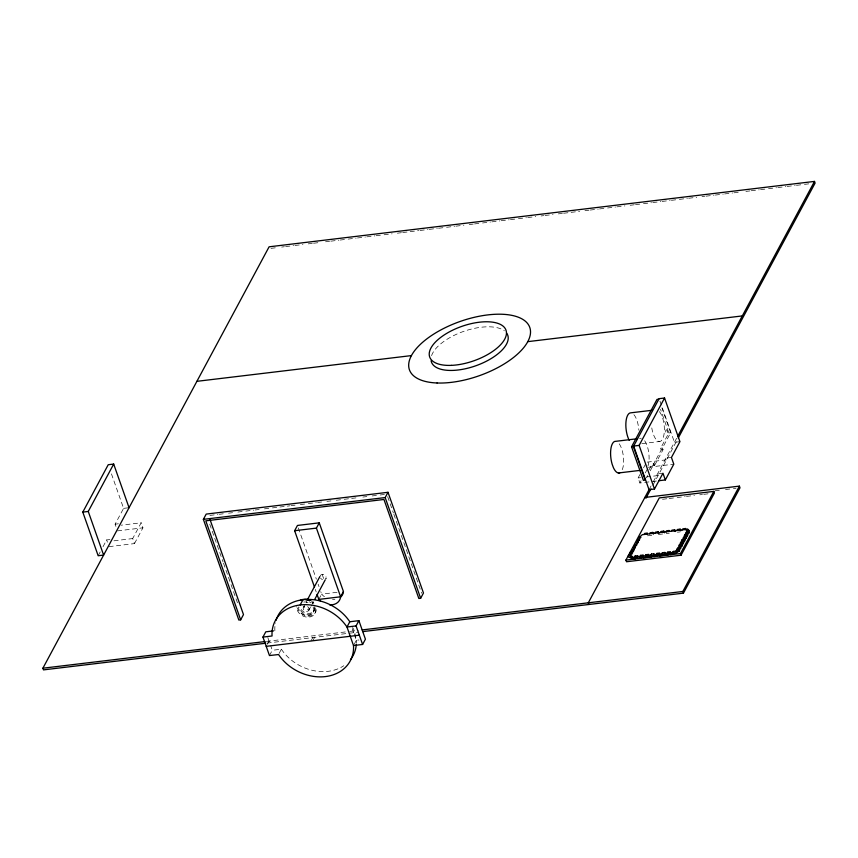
<?xml version="1.0" encoding="UTF-8"?>
<svg xmlns="http://www.w3.org/2000/svg" width="858" height="858" viewBox="0 0 858 858"><rect width="100%" height="100%" fill="white"/><g stroke="black" fill="none" stroke-linecap="round" stroke-linejoin="round"><path stroke-width="0.64" stroke-dasharray="4.29 3.22" d="M98.166 555.737L100.59 551.222M103.014 546.718L106.649 539.939L109.921 539.543M115.905 526.404L115.111 524.163L123.595 508.365L111.304 473.455M109.009 546.653L134.47 543.597L132.69 538.567L141.162 522.79L121.16 525.193M134.47 543.597L142.932 527.831L141.162 522.79M267.353 644.251L269.047 641.087M269.455 655.555L272.286 650.278L270.667 645.688M303.485 607.089L304.611 604.976M279.118 653.41L281.381 649.195L272.286 650.278M308.859 610.338A3.142 2.52 28.2 0 0 306.016 606.07A3.142 2.52 28.2 0 0 303.646 609.727A3.142 2.52 28.2 0 0 308.859 610.338L311.69 605.072M313.481 601.726L312.248 604.021A3.142 2.52 28.2 0 0 312.098 601.372M318.822 599.41L321.643 594.144L320.763 591.645M313.374 612.119L314.5 610.017M315.261 612.773L315.819 611.722M310.961 640.99L313.792 635.724M312.784 640.776L315.605 635.51M354.075 644.497L356.338 640.283L354.397 630.855L352.67 627.434M656.424 481.016L639.886 483L638.105 477.96L639.918 474.581M643.554 467.825L645.967 463.32M639.886 483L641.087 480.748M645.323 472.855L647.747 468.35M649.023 469.862L652.155 464.039L653.968 463.813L654.557 465.497L652.745 465.712L652.155 464.039M652.745 465.712L661.228 449.914L660.628 448.23L668.832 432.958L660.51 409.33M646.46 477.809L647.704 475.482M650.214 470.817L653.968 463.813M654.557 465.497L663.041 449.689L662.451 448.015L670.656 432.743L661.893 407.872M649.034 489.693L651.04 485.95M653.27 481.788L677.016 437.559M652.895 485.263L677.606 439.232M271.021 248.337L276.34 247.694M281.66 247.061L284.32 246.739M285.65 246.578L293.629 245.624M294.959 245.463L302.949 244.509M308.269 243.865L312.258 243.393M313.588 243.232L320.238 242.439M325.557 241.795L329.547 241.323M330.877 241.162L338.856 240.197M340.186 240.047L346.846 239.243M348.176 239.082L356.156 238.127M357.486 237.966L365.465 237.012M366.795 236.851L374.774 235.896M376.104 235.736L382.765 234.942M384.094 234.781L392.074 233.816M397.393 233.183L401.383 232.7M402.713 232.539L418.683 230.63M420.012 230.47L427.992 229.515M429.322 229.354L437.301 228.4M438.631 228.239L445.281 227.445M446.61 227.284L454.601 226.319M455.93 226.169L463.91 225.204M469.229 224.571L473.219 224.088M474.549 223.927L481.199 223.134M482.528 222.973L490.508 222.018M491.838 221.857L499.828 220.903M501.158 220.742L509.137 219.787M510.467 219.627L517.117 218.822M518.447 218.672L526.426 217.707M527.756 217.546L535.746 216.591M541.066 215.959L543.725 215.637M545.055 215.476L553.035 214.521M558.354 213.878L562.344 213.406M563.674 213.245L579.643 211.325M584.963 210.693L588.953 210.21M590.283 210.049L598.262 209.095M599.592 208.934L606.252 208.14M607.582 207.979L615.561 207.025M616.891 206.864L624.871 205.909M630.19 205.266L634.18 204.794M635.51 204.633L642.159 203.829M643.489 203.678L651.479 202.713M652.809 202.552L660.789 201.598M662.119 201.437L670.098 200.482M671.428 200.322L678.077 199.528M679.407 199.367L687.397 198.412M688.727 198.252L696.707 197.297M702.026 196.654L704.686 196.332M706.016 196.171L713.995 195.216M715.325 195.056L723.315 194.101M724.645 193.94L732.625 192.986M733.955 192.825L740.604 192.031M745.924 191.388L749.913 190.916M751.243 190.755L759.233 189.8M760.563 189.639L767.213 188.835M768.543 188.674L776.522 187.72M777.852 187.559L785.831 186.604M787.161 186.443L795.141 185.489M796.481 185.328L803.131 184.534M804.461 184.373L811.11 183.58M668.832 432.958L670.656 432.743M641.848 443.629L659.663 441.495M123.595 508.365L129.054 507.711M679.922 441.656L674.463 442.31L659.974 401.169M660.628 448.23L662.451 448.015M661.228 449.914L663.041 449.689M115.111 524.163L118.383 523.777M671.439 457.464L665.98 458.118L666.569 459.791L646.578 462.194M209.942 515.401L217.921 514.435M219.251 514.285L223.241 513.803M228.56 513.17L232.55 512.687M237.87 512.044L244.509 511.25M245.838 511.089L253.818 510.135M255.148 509.974L259.137 509.502M264.457 508.858L271.107 508.065M272.436 507.904L289.725 505.834M291.055 505.673L295.034 505.19M300.354 504.558L307.003 503.753M308.333 503.603L316.312 502.638M317.642 502.488L321.632 502.005M326.952 501.362L330.941 500.89M336.261 500.246L342.91 499.453M344.23 499.292L357.529 497.704M362.848 497.061L366.838 496.589M372.158 495.945L378.807 495.152M380.137 494.991L386.786 494.197M117.482 530.877L142.932 527.831M648.348 467.224L673.798 464.178M662.966 473.23L657.518 473.884L658.107 475.568L651.855 476.319M113.942 540.819L132.69 538.567M638.105 477.96L640.604 477.659M646.857 476.909L650.611 476.469M715.046 490.797L720.291 490.165M725.546 489.532L732.11 488.749M733.429 488.588L736.057 488.277M662.537 499.281L667.856 498.648M669.186 498.487L675.836 497.683M677.166 497.533L685.145 496.567M686.475 496.407L694.454 495.452M699.785 494.819L702.445 494.498M703.775 494.337L710.424 493.543M647.458 535.81L652.917 535.156M658.365 534.502L663.813 533.848M669.261 533.193L666.537 533.526L665.947 531.842M677.434 532.217L680.158 531.885M337.033 592.299L321.643 594.144A12.934 10.35 28.2 0 0 325.45 597.361M266.388 641.409L349.195 631.477M350.193 631.359L358.279 630.383M266.977 643.082L358.762 632.078M354.3 634.491L356.338 640.283L358.934 639.971M303.829 602.059L304.794 601.941A7.979 6.381 28.2 0 1 308.741 602.863M387.666 496.696L393.404 512.998M393.843 514.253L421.653 593.221M352.252 628.7L353.893 633.333M322.2 574.463L324.067 579.761M298.337 527.949L316.366 579.161M318.125 584.148L319.004 586.647M315.304 589.414L316.184 591.913M281.381 649.195L281.403 649.27A42.535 34.03 28.2 0 0 343.801 665.744M267.825 637.612L270.259 644.54M209.749 524.163L223.048 561.926M223.498 563.191L230.588 583.333M231.027 584.588L238.127 604.729M106.649 539.939L107.432 542.181M431.585 355.641A40.455 18.243 -19.4 0 1 464.382 331.134A40.455 18.243 -19.4 0 1 504.386 330.802M322.511 579.568A3.142 2.52 28.2 0 1 320.602 578.131M320.184 576.083A3.142 2.52 28.2 0 1 322.973 574.463A3.142 2.52 28.2 0 1 326.008 576.769M334.91 599.549A12.934 10.35 28.2 0 1 332.529 599.613M306.692 602.734A3.142 2.52 28.2 0 1 306.617 601.361M274.871 630.727A42.535 34.03 28.2 0 1 275.418 622.876M356.338 640.283A42.535 34.03 28.2 0 1 356.381 642.932M315.529 608.526A9.964 7.979 28.2 0 1 310.499 616.838L308.14 617.17A9.964 7.979 28.2 0 1 296.632 606.703M313.084 606.992A7.979 6.381 28.2 0 1 309.448 615.261L307.55 615.486A7.979 6.381 28.2 0 1 298.552 606.938M316.28 609.663A9.964 7.979 28.2 0 1 311.057 615.787L308.708 616.119A9.964 7.979 28.2 0 1 297.383 607.85M311.958 601.544A9.964 7.979 28.2 0 1 313.856 603.26M314.264 607.689A7.979 6.381 28.2 0 1 310.017 614.21L308.119 614.425A7.979 6.381 28.2 0 1 299.217 607.636M309.309 601.812A7.979 6.381 28.2 0 1 311.079 602.895M310.317 606.96A3.142 2.52 28.2 0 1 307.464 609.255A3.142 2.52 28.2 0 1 304.29 606.252M314.822 606.638A7.979 6.381 28.2 0 1 310.575 613.148L308.676 613.373A7.979 6.381 28.2 0 1 299.785 606.574M311.647 601.833A7.979 6.381 28.2 0 1 313.127 603.249M639.66 438.599A15.948 6.306 83.2 0 1 641.28 438.266M644.658 440.776A15.948 6.306 83.2 0 1 648.015 465.84M659.384 411.636A15.948 6.306 83.2 0 1 662.708 438.803A15.948 6.306 83.2 0 1 651.683 427.273M619.208 443.822A15.948 6.306 83.2 0 1 621.439 471.246M633.933 414.693A15.948 6.306 83.2 0 1 638.845 430.19M667.202 431.038L667.063 430.577A1.995 0.794 83.2 0 0 665.733 430.705A1.995 0.794 83.2 0 0 666.645 433.676A1.995 0.794 83.2 0 0 667.202 431.038"/><path stroke-width="1.29" d="M113.685 464.071L88.256 511.454L103.625 555.083L98.166 555.737L82.797 512.108L108.226 464.725L113.685 464.071L129.054 507.711M265.648 643.243L43.49 669.884L42.9 668.21L269.101 246.814L814.51 181.413L815.1 183.097L678.238 438.052M203.378 519.358L206.21 514.092L388.009 492.299L423.477 592.996L420.645 598.273L418.833 598.487L383.955 499.463L205.791 520.827L240.658 619.851L238.846 620.066L203.378 519.358L385.178 497.565L388.009 492.299M240.658 619.851L243.49 614.585L209.942 519.315M314.425 586.926L294.626 530.716L297.458 525.45L319.251 522.844L343.436 591.527A12.934 10.35 28.2 0 1 340.808 596.932M329.708 604.879A12.934 10.35 28.2 0 0 340.615 596.793L316.42 528.11L319.251 522.844M276.051 620.398A42.535 34.03 28.2 0 1 308.912 599.399A42.535 34.03 28.2 0 1 349.807 621.75L358.901 620.656L365.422 639.189L362.602 644.455L353.507 645.548A42.535 34.03 28.2 0 1 325.386 676.587A42.535 34.03 28.2 0 1 278.571 654.536L269.455 655.555L262.956 637.086L265.787 631.82L273.573 630.887M262.956 637.086L272.05 635.992A42.535 34.03 28.2 0 1 300.171 604.965L302.992 599.699M307.496 599.613L319.83 576.63M314.714 599.42L325.203 579.89M343.436 591.527L340.615 596.793L318.822 599.41L317.063 594.412M349.807 621.75L346.986 627.016L353.507 645.548M362.602 644.455L356.07 625.922L358.901 620.656M658.965 480.705L665.336 479.944L673.798 464.178L671.439 457.464L679.922 441.656L664.553 398.015L659.094 398.67L633.386 446.578L645.205 480.148L643.382 480.362L631.563 446.793L657.014 399.388L658.826 399.174M639.124 445.399L633.665 446.053L649.034 489.693L654.482 489.039L639.124 445.399L664.553 398.015M649.141 489.489L588.309 602.809L588.899 604.482M677.648 436.379L814.51 181.413M645.924 498.251L650.997 488.813M654.482 489.039L662.966 473.23L665.336 479.944M625.922 560.081L659.276 497.919L713.824 491.387L714.414 493.06L681.048 555.212L626.512 561.754L625.922 560.081L680.458 553.539L713.824 491.387M630.823 557.292L629 557.507L628.399 555.834L629.107 554.536L631.842 554.204L632.55 552.895L629.804 553.228L630.394 554.911M629.804 553.228L630.501 551.93L633.247 551.597L633.944 550.3L632.121 550.514L632.711 552.198M632.121 550.514L635.338 547.694L633.526 547.908L634.116 549.592M633.526 547.908L636.733 545.087L634.92 545.313L635.51 546.986M634.92 545.313L638.138 542.481L636.314 542.706L636.904 544.38M636.314 542.706L639.532 539.886L637.719 540.1L638.309 541.784M637.719 540.1L640.926 537.28L639.113 537.494L639.703 539.178M639.113 537.494L642.331 534.673L687.751 529.225L688.341 530.909M687.751 529.225L687.043 530.534L688.867 530.319L685.649 533.14L687.472 532.915L686.765 534.223L684.952 534.437L684.255 535.735L686.068 535.521L682.85 538.341L684.673 538.127L683.976 539.425L682.153 539.639L681.456 540.948L683.279 540.722L682.571 542.031L680.759 542.245L680.062 543.554L681.874 543.329L681.177 544.637L679.364 544.851L678.667 546.149L680.48 545.935L679.783 547.232L677.959 547.458L675.997 551.115L673.273 551.437L673.862 553.12L673.305 554.171L670.581 554.493L669.98 552.82L670.548 551.769L667.824 552.091L668.414 553.775L667.846 554.826L665.122 555.147L664.532 553.474L665.1 552.423L662.376 552.745L662.966 554.418L662.397 555.48L659.673 555.802L659.083 554.129L659.652 553.067L656.928 553.399L657.518 555.072L656.949 556.134L654.225 556.456L653.635 554.783L654.204 553.721L651.479 554.053L652.069 555.727L651.501 556.788L648.777 557.11L648.187 555.437L648.755 554.375L646.02 554.708L646.621 556.381L646.053 557.443L643.328 557.764L642.739 556.081L643.296 555.029L640.572 555.362L641.162 557.035L640.604 558.086L637.88 558.419L637.28 556.735L637.848 555.684L635.124 556.016L635.714 557.689L635.156 558.74L632.421 559.073L632.99 558.022L631.177 558.236L630.587 556.552L631.145 555.501L628.399 555.834M631.177 558.236L631.735 557.185M632.421 559.073L631.831 557.389L632.4 556.338L630.587 556.552M644.144 534.459L644.712 533.408L647.436 533.075L646.868 534.126M635.156 558.74L634.555 557.067L635.124 556.016M649.592 533.805L650.16 532.754L652.884 532.421L653.474 534.105M640.604 558.086L640.014 556.413L640.572 555.362M652.316 533.483L652.884 532.421M655.051 533.15L655.609 532.099L658.333 531.767L658.923 533.451M643.328 557.764L643.886 556.713L641.162 557.035M646.053 557.443L645.463 555.759L646.02 554.708M657.775 532.829L658.333 531.767M660.499 532.496L661.057 531.445L663.781 531.113L664.382 532.797M648.777 557.11L649.345 556.059L646.621 556.381M651.501 556.788L650.911 555.105L651.479 554.053M663.223 532.174L663.781 531.113M665.947 531.842L666.516 530.791L669.24 530.459L668.672 531.52M654.225 556.456L654.793 555.405M656.949 556.134L656.359 554.45L656.928 553.399M671.396 531.188L671.964 530.137L674.688 529.815L675.278 531.488M659.673 555.802L660.242 554.751L657.518 555.072M662.397 555.48L661.808 553.796L662.376 552.745M674.12 530.866L674.688 529.815M676.844 530.534L677.412 529.483L680.137 529.161L680.726 530.834M667.846 554.826L667.256 553.142L667.824 552.091M679.568 530.212L680.137 529.161M682.292 529.879L682.861 528.828L685.585 528.507L686.175 530.18M670.581 554.493L671.138 553.442M673.305 554.171L672.715 552.488L673.273 551.437M685.016 529.558L685.585 528.507M673.862 553.12L676.587 552.788L677.155 551.737L676.565 550.053L678.388 549.839L679.086 548.541L677.262 548.755M677.155 551.737L678.978 551.522L679.675 550.214L679.086 548.541M679.364 544.851L679.954 546.525L681.767 546.31L682.464 545.012L681.874 543.329M680.759 542.245L681.349 543.929L683.172 543.704L683.869 542.406L683.279 540.722M682.153 539.639L682.743 541.323L684.566 541.108L685.263 539.8L684.673 538.127M683.558 537.044L684.148 538.717L685.96 538.502L686.657 537.194L686.068 535.521M684.952 534.437L685.542 536.111L687.365 535.896L688.062 534.598L687.472 532.915M686.346 531.831L686.936 533.515L688.76 533.29L689.457 531.992L688.867 530.319M362.762 631.606L683.44 593.146L682.85 591.473L739.403 486.121L644.862 497.458M683.44 593.146L739.993 487.805L739.403 486.121M196.89 381.327L411.422 355.598M527.777 341.645L742.309 315.926M652.177 410.274L630.544 412.859A15.948 6.306 83.2 0 0 625.879 423.187A15.948 6.306 83.2 0 0 629.236 440.326M637.462 438.717L615.819 441.312A15.948 6.306 83.2 0 0 612.204 464.392L613.481 467.803A15.948 6.306 83.2 0 0 620.012 472.64M82.797 512.108L88.256 511.454M631.563 446.793L633.386 446.578M618.404 472.983L640.036 470.388M294.626 530.716L316.42 528.11M631.831 557.389L634.555 557.067M637.28 556.735L640.014 556.413M642.739 556.081L645.463 555.759M648.187 555.437L650.911 555.105M653.635 554.783L656.359 554.45M659.083 554.129L661.808 553.796M664.532 553.474L667.256 553.142M669.98 552.82L672.715 552.488M635.714 557.689L637.537 557.475M652.069 555.727L653.882 555.512M662.966 554.418L665.69 554.096M668.414 553.775L670.237 553.549M356.07 625.922L346.986 627.016A42.535 34.03 28.2 0 0 300.171 604.965M42.9 668.21L265.058 641.57M362.162 629.922L682.85 591.473M266.227 646.353L359.341 635.188M688.17 531.617L688.76 533.29M686.765 534.223L687.365 535.896M685.37 536.818L685.96 538.502M683.976 539.425L684.566 541.108M682.571 542.031L683.172 543.704M681.177 544.637L681.767 546.31M680.48 545.935L681.07 547.608L680.373 548.916L679.783 547.232M680.458 553.539L681.048 555.212M678.388 549.839L678.978 551.522M675.997 551.115L676.587 552.788M385.178 497.565L420.645 598.273M506.724 333.194A40.455 18.243 -19.4 0 1 476.576 365.497A40.455 18.243 -19.4 0 1 431.102 360.746M320.57 601.158A12.934 10.35 28.2 0 1 318.822 599.41M307.325 600.268A3.142 2.52 28.2 0 1 310.928 600.278M326.083 578.131A3.142 2.52 28.2 0 1 325.826 578.742M356.317 644.251A42.535 34.03 28.2 0 1 350.472 659.609M300.354 600.428A9.964 7.979 28.2 0 1 302.413 599.538L304.762 599.195A9.964 7.979 28.2 0 1 309.706 600.235M305.931 599.839A7.979 6.381 28.2 0 1 307.915 600.074M437.065 382.99A63.792 28.764 -19.4 0 0 530.48 333.161A63.792 28.764 -19.4 0 0 441.259 329.719A63.792 28.764 -19.4 0 0 437.065 382.99M451.362 365.369A40.455 18.243 -19.4 0 0 506.327 331.467A40.455 18.243 -19.4 0 0 445.795 333.934A40.455 18.243 -19.4 0 0 451.362 365.369"/></g></svg>
